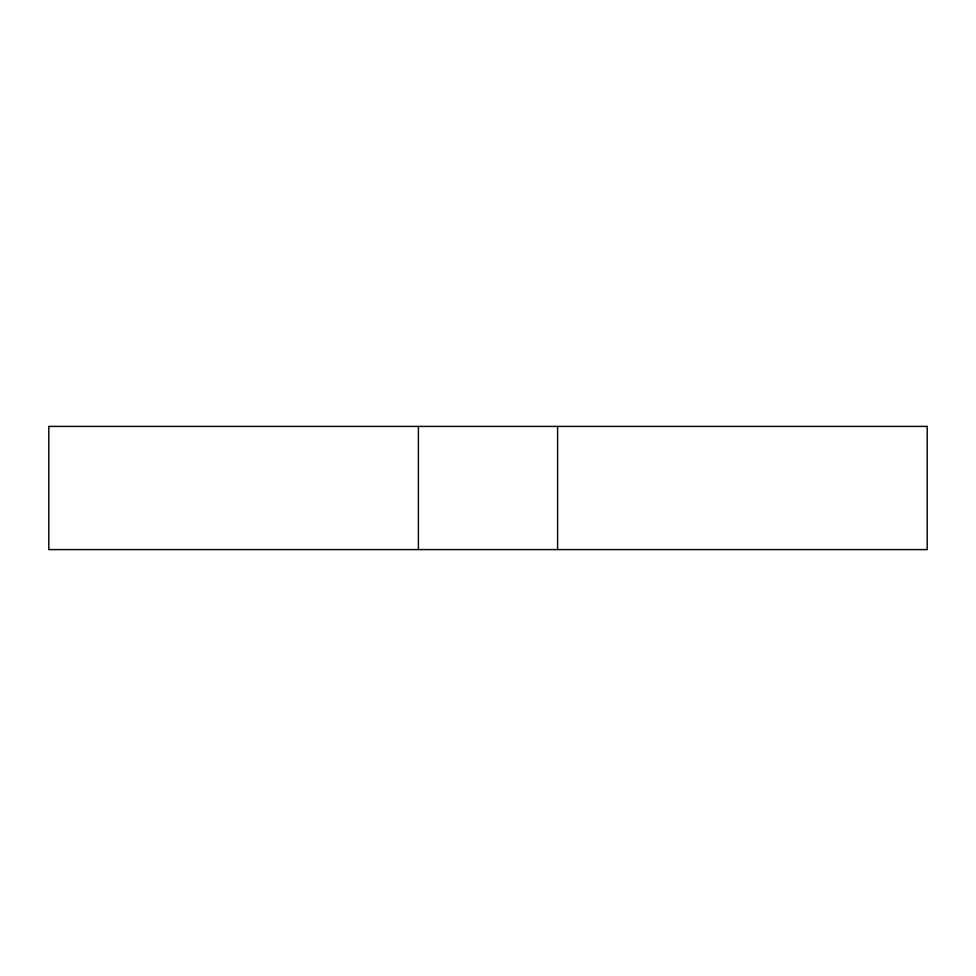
<?xml version="1.0" encoding="UTF-8"?>
<svg xmlns="http://www.w3.org/2000/svg" width="976" height="976" viewBox="0 0 976 976"><rect width="100%" height="100%" fill="white"/><g stroke="black" fill="none" stroke-linecap="round" stroke-linejoin="round"><path stroke-width="1.46" d="M557.613 426.402L557.613 549.598M418.387 426.402L418.387 549.598M927.2 426.402L48.8 426.402L48.8 549.598L927.2 549.598L927.2 426.402"/></g></svg>
